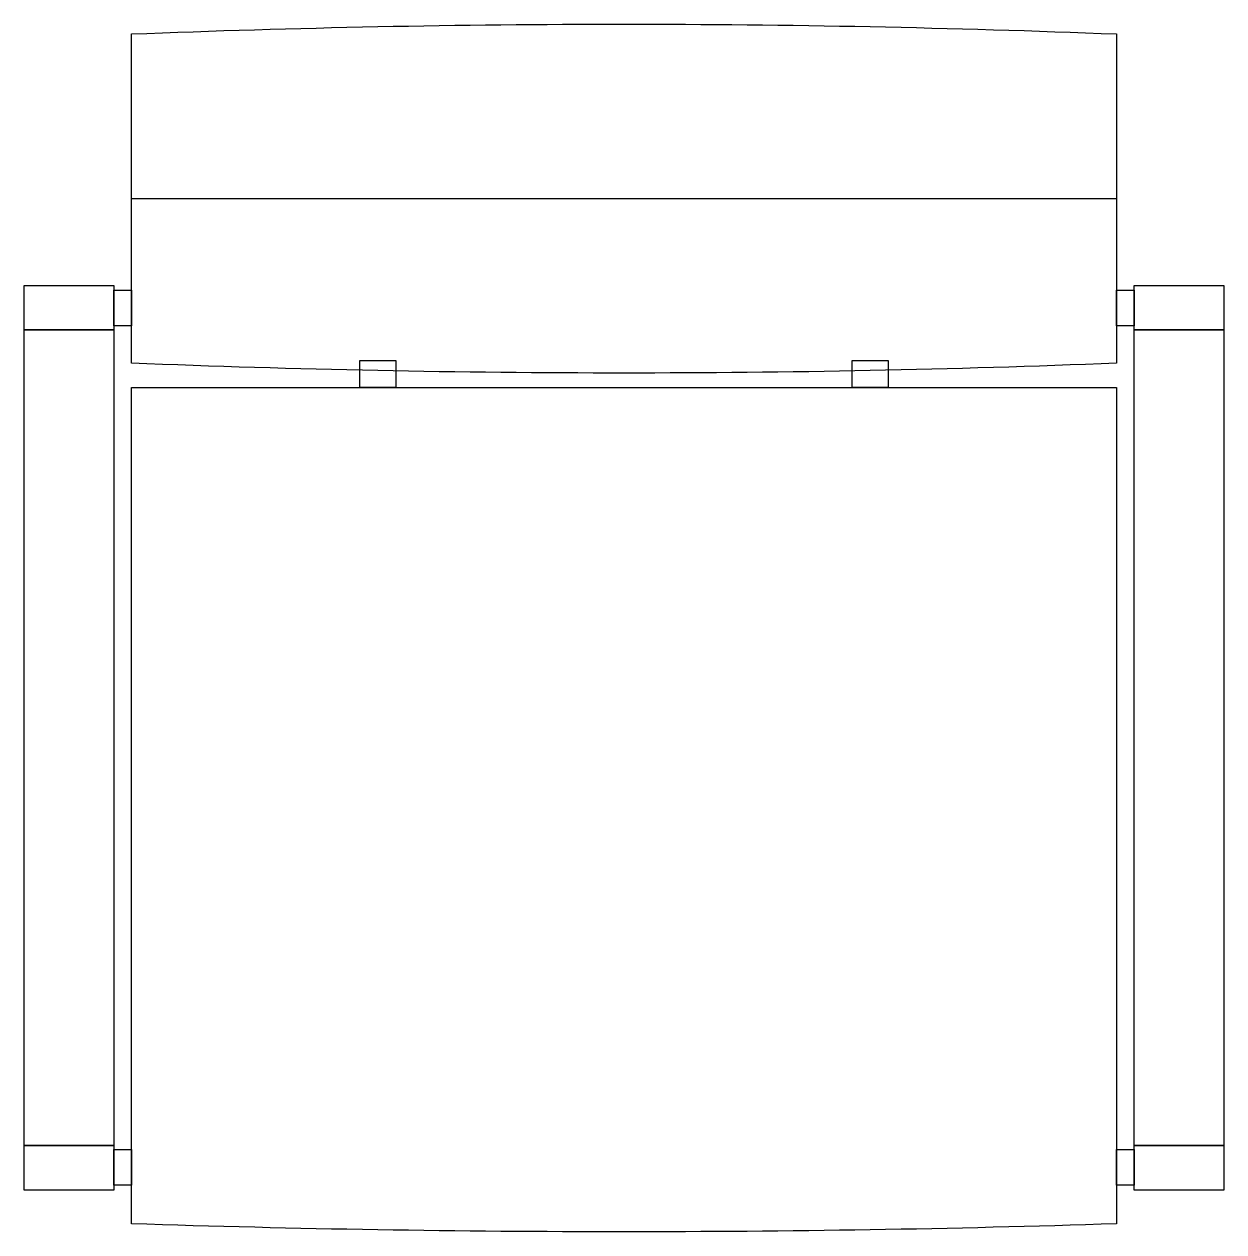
# Model space of a CAD drawing. Header units: millimetres. Extents: x -335 to 335, y -337 to 337.
import ezdxf

# ---------------------------------------------------------------- set-up
doc = ezdxf.new("R2010")
doc.units = ezdxf.units.MM
doc.header["$LTSCALE"] = 0.001

msp = doc.modelspace()

# ---------------------------------------------------------------- linework, layer by layer
for points in [[(-275, 331.8, -0.019979), (275, 331.8), (275, 147.9, -0.019979), (-275, 147.9), (-275, 331.8)], [(-275, 134.4), (275, 134.4), (275, -332.8, -0.016364), (-275, -332.8), (-275, 134.4)]]:
    msp.add_lwpolyline(points, format="xyb")
for points in [[(-275, 239.85), (275, 239.85)], [(-335, 191.4), (-285, 191.4), (-285, 166.5), (-335, 166.5), (-335, 191.4)], [(285, 191.4), (335, 191.4), (335, 166.5), (285, 166.5), (285, 191.4)], [(-285, 188.7), (-275, 188.7), (-275, 168.7), (-285, 168.7), (-285, 188.7)], [(275, 188.7), (285, 188.7), (285, 168.7), (275, 168.7), (275, 188.7)], [(-335, 166.5), (-285, 166.5), (-285, -289.1), (-335, -289.1), (-335, 166.5)], [(285, 166.5), (335, 166.5), (335, -289.1), (285, -289.1), (285, 166.5)], [(-147.5, 149.4), (-127.5, 149.4), (-127.5, 134.4), (-147.5, 134.4), (-147.5, 149.4)], [(127.5, 149.4), (147.5, 149.4), (147.5, 134.4), (127.5, 134.4), (127.5, 149.4)], [(-335, -289.1), (-285, -289.1), (-285, -314), (-335, -314), (-335, -289.1)], [(285, -289.1), (335, -289.1), (335, -314), (285, -314), (285, -289.1)], [(-285, -291.3), (-275, -291.3), (-275, -311.3), (-285, -311.3), (-285, -291.3)], [(275, -291.3), (285, -291.3), (285, -311.3), (275, -311.3), (275, -291.3)]]:
    msp.add_lwpolyline(points)

doc.saveas('drawing.dxf')
